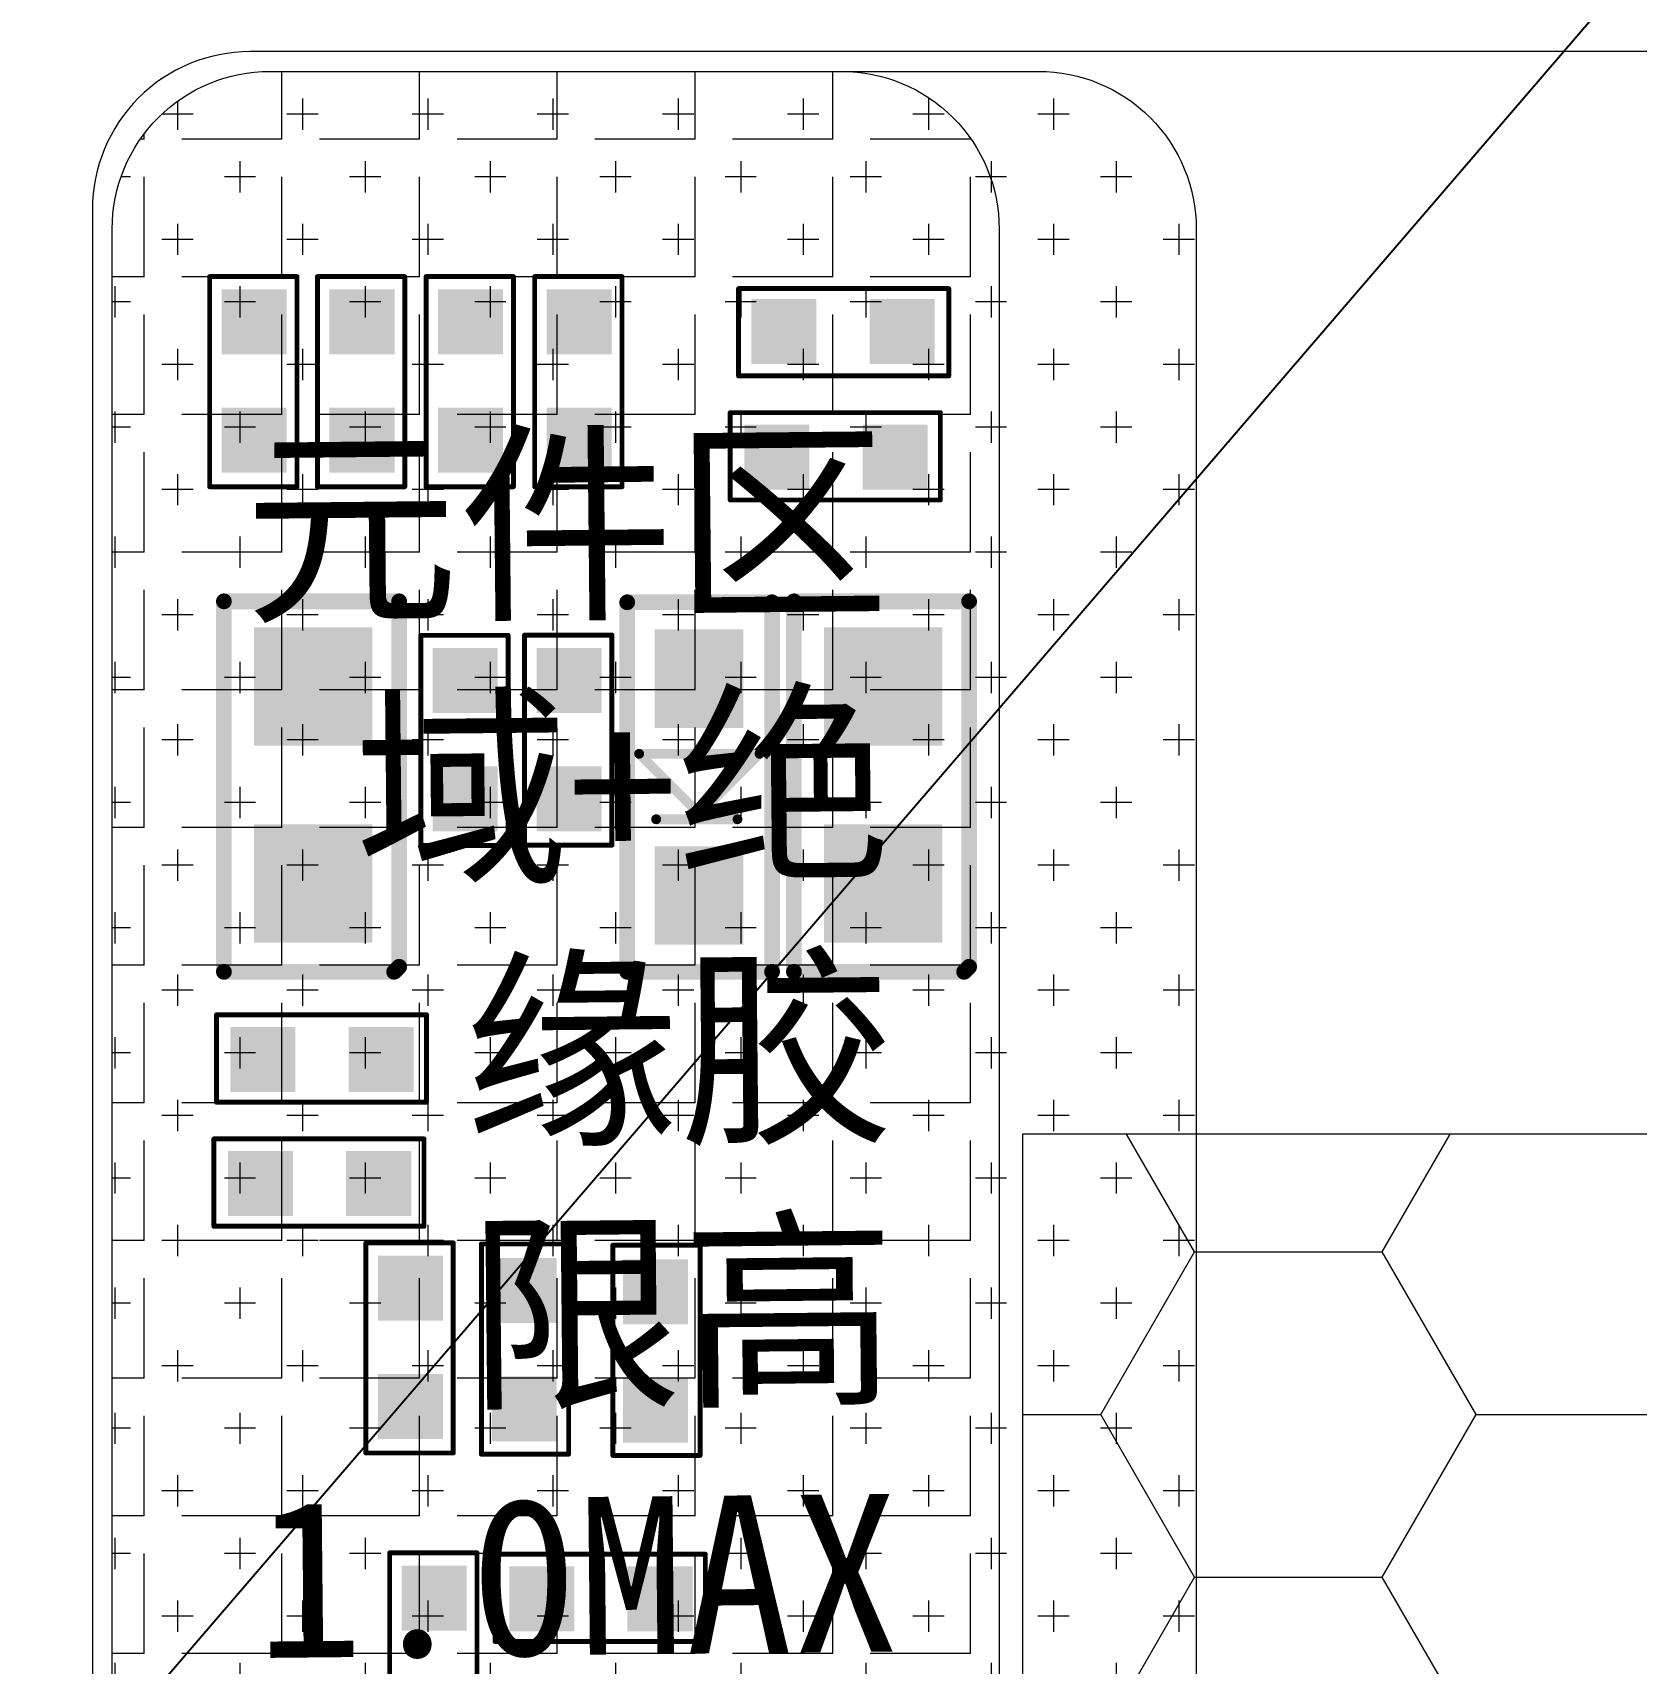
# Model space of a CAD drawing. Header units: millimetres. Extents: x 2674 to 3449, y -296 to 185.
# Drawn here: x 3237.37 to 3245.51, y -180.26 to -171.99 of the extents above; entities that cross this region are included whole.
import ezdxf

# ---------------------------------------------------------------- set-up
doc = ezdxf.new("R2010")
doc.units = ezdxf.units.MM
doc.layers.get('0').update_dxf_attribs({"lineweight": 5})
doc.layers.get('Defpoints').update_dxf_attribs({"lineweight": 5})
for name, color, linetype, lineweight in [('DIM', 3, 'Continuous', 5), ('EMI', 5, 'Continuous', 5), ('MFPC', 2, 'Continuous', 5), ('TAPE', 90, 'Continuous', 5)]:
    doc.layers.add(name, color=color, linetype=linetype, lineweight=lineweight)
for name, color, linetype in [('TOPLAYER', 1, 'Continuous'), ('TOPOVERLAY', 2, 'Continuous'), ('TOPPASTE', 8, 'Continuous'), ('TOPSOLDER', 216, 'Continuous')]:
    doc.layers.add(name, color=color, linetype=linetype)
doc.styles.add('RD', font='ROMAND.shx', dxfattribs={"width": 0.8})
doc.styles.add('宋', font='SimSun.ttf', dxfattribs={"height": 2})
doc.dimstyles.new('DIM', dxfattribs={"dimtxt": 0.8, "dimasz": 0.8, "dimexe": 0, "dimexo": 0.5, "dimgap": 0.11, "dimtad": 0, "dimzin": 1, "dimdsep": 46, "dimtxsty": 'RD', "dimcen": 0, "dimclrd": 256, "dimclre": 256, "dimclrt": 256, "dimadec": 0, "dimazin": 0, "dimtm": 1e-09, "dimtfac": 1, "dimtofl": 0, "dimtmove": 0, "dimatfit": 3, "dimfxl": 1, "dimlwe": -1, "dimarcsym": 0})

# ---------------------------------------------------------------- blocks, each defined once
blk = doc.blocks.new('*D258')
at = {"layer": 'Defpoints', "color": 0, "lineweight": 5, "transparency": 16777216}
for p in [(3218.7847, -164.5772), (3245.2441, -164.5772), (3251.5958, -203.8987)]:
    blk.add_point(p, dxfattribs=at)
at = {"layer": 'DIM', "transparency": 16777216}
for p, q in [((3244.7441, -164.5772), (3218.7847, -164.5772)), ((3251.0958, -203.8987), (3218.7847, -203.8987))]:
    blk.add_line(p, q, dxfattribs=at)
at = {"layer": 'DIM', "lineweight": -2, "transparency": 16777216}
for p, q in [((3218.7847, -165.3772), (3218.7847, -176.9272)), ((3218.7847, -203.0987), (3218.7847, -184.5072))]:
    blk.add_line(p, q, dxfattribs=at)
at = {"layer": 'DIM', "lineweight": 5, "transparency": 16777216}
for points in [[(3218.6514, -165.3772), (3218.9181, -165.3772), (3218.7847, -164.5772)], [(3218.6514, -203.0987), (3218.9181, -203.0987), (3218.7847, -203.8987)]]:
    blk.add_solid(points, dxfattribs=at)
at = {"layer": 'DIM', "lineweight": 5, "transparency": 16777216, "insert": (3218.7847, -180.7172), "char_height": 1.2, "attachment_point": 5, "rotation": 90, "style": 'RD'}
blk.add_mtext('39.32±0.5', dxfattribs=at)
blk = doc.blocks.new('0201_1')
at = {"layer": 'TOPLAYER'}
for points in [[(0.164998, -0.165001), (0.164998, 0.165001), (-0.164998, -0.165001), (-0.164998, 0.165001)], [(0.764997, -0.165001), (0.764997, 0.165001), (0.435, -0.165001), (0.435, 0.165001)]]:
    blk.add_solid(points, dxfattribs=at)
at = {"layer": 'TOPOVERLAY', "const_width": 0.025001}
for points in [[(-0.23, -0.217), (-0.23, 0.225999)], [(-0.23, 0.225999), (-0.181, 0.225999)], [(-0.18, 0.225999), (0.836, 0.225999)], [(0.836, -0.217), (0.836, 0.225999)], [(-0.23, -0.217), (0.836, -0.217)]]:
    blk.add_lwpolyline(points, dxfattribs=at)
at = {"layer": 'TOPOVERLAY', "const_width": 0.012499}
for points in [[(-0.23625, 0.225999, 1), (-0.223749, 0.225999, 1)], [(-0.23625, 0.225999, 1), (-0.223749, 0.225999, 1)], [(-0.187251, 0.225999, 1), (-0.174749, 0.225999, 1)], [(-0.186251, 0.225999, 1), (-0.173749, 0.225999, 1)], [(0.829749, 0.225999, 1), (0.842251, 0.225999, 1)], [(0.829749, 0.225999, 1), (0.842251, 0.225999, 1)], [(-0.23625, -0.217, 1), (-0.223749, -0.217, 1)], [(-0.23625, -0.217, 1), (-0.223749, -0.217, 1)], [(0.829749, -0.217, 1), (0.842251, -0.217, 1)], [(0.829749, -0.217, 1), (0.842251, -0.217, 1)]]:
    blk.add_lwpolyline(points, format="xyb", close=True, dxfattribs=at)
at = {"layer": 'TOPPASTE'}
for points in [[(0.164998, -0.165001), (0.164998, 0.165001), (-0.164998, -0.165001), (-0.164998, 0.165001)], [(0.764997, -0.165001), (0.764997, 0.165001), (0.435, -0.165001), (0.435, 0.165001)]]:
    blk.add_solid(points, dxfattribs=at)
at = {"layer": 'TOPSOLDER'}
for points in [[(0.164998, -0.165001), (0.164998, 0.165001), (-0.164998, -0.165001), (-0.164998, 0.165001)], [(0.764997, -0.165001), (0.764997, 0.165001), (0.435, -0.165001), (0.435, 0.165001)]]:
    blk.add_solid(points, dxfattribs=at)
blk = doc.blocks.new('0201_7')
at = {"layer": 'TOPLAYER'}
for points in [[(0.164998, -0.165001), (0.164998, 0.165001), (-0.164998, -0.165001), (-0.164998, 0.165001)], [(0.764997, -0.165001), (0.764997, 0.165001), (0.435, -0.165001), (0.435, 0.165001)]]:
    blk.add_solid(points, dxfattribs=at)
at = {"layer": 'TOPOVERLAY', "const_width": 0.025001}
for points in [[(-0.23, -0.217), (-0.23, 0.225999)], [(-0.181, 0.225999), (-0.23, 0.225999)], [(0.836, 0.225999), (-0.18, 0.225999)], [(0.836, -0.217), (0.836, 0.225999)], [(0.836, -0.217), (-0.23, -0.217)]]:
    blk.add_lwpolyline(points, dxfattribs=at)
at = {"layer": 'TOPOVERLAY', "const_width": 0.012499}
for points in [[(-0.23625, 0.225999, 1), (-0.223749, 0.225999, 1)], [(-0.23625, 0.225999, 1), (-0.223749, 0.225999, 1)], [(-0.187251, 0.225999, 1), (-0.174749, 0.225999, 1)], [(-0.186251, 0.225999, 1), (-0.173749, 0.225999, 1)], [(0.829749, 0.225999, 1), (0.842251, 0.225999, 1)], [(0.829749, 0.225999, 1), (0.842251, 0.225999, 1)], [(-0.23625, -0.217, 1), (-0.223749, -0.217, 1)], [(-0.23625, -0.217, 1), (-0.223749, -0.217, 1)], [(0.829749, -0.217, 1), (0.842251, -0.217, 1)], [(0.829749, -0.217, 1), (0.842251, -0.217, 1)]]:
    blk.add_lwpolyline(points, format="xyb", close=True, dxfattribs=at)
at = {"layer": 'TOPPASTE'}
for points in [[(0.164998, -0.165001), (0.164998, 0.165001), (-0.164998, -0.165001), (-0.164998, 0.165001)], [(0.764997, -0.165001), (0.764997, 0.165001), (0.435, -0.165001), (0.435, 0.165001)]]:
    blk.add_solid(points, dxfattribs=at)
at = {"layer": 'TOPSOLDER'}
for points in [[(0.164998, -0.165001), (0.164998, 0.165001), (-0.164998, -0.165001), (-0.164998, 0.165001)], [(0.764997, -0.165001), (0.764997, 0.165001), (0.435, -0.165001), (0.435, 0.165001)]]:
    blk.add_solid(points, dxfattribs=at)
blk = doc.blocks.new('0201_8')
at = {"layer": 'TOPLAYER'}
for points in [[(0.164998, -0.165001), (0.164998, 0.165001), (-0.164998, -0.165001), (-0.164998, 0.165001)], [(0.764997, -0.165001), (0.764997, 0.165001), (0.435, -0.165001), (0.435, 0.165001)]]:
    blk.add_solid(points, dxfattribs=at)
at = {"layer": 'TOPOVERLAY', "const_width": 0.025001}
for points in [[(-0.23, -0.217), (-0.23, 0.225999)], [(-0.181, 0.225999), (-0.23, 0.225999)], [(0.836, 0.225999), (-0.18, 0.225999)], [(0.836, -0.217), (0.836, 0.225999)], [(0.836, -0.217), (-0.23, -0.217)]]:
    blk.add_lwpolyline(points, dxfattribs=at)
at = {"layer": 'TOPOVERLAY', "const_width": 0.012499}
for points in [[(-0.23625, 0.225999, 1), (-0.223749, 0.225999, 1)], [(-0.23625, 0.225999, 1), (-0.223749, 0.225999, 1)], [(-0.187251, 0.225999, 1), (-0.174749, 0.225999, 1)], [(-0.186251, 0.225999, 1), (-0.173749, 0.225999, 1)], [(0.829749, 0.225999, 1), (0.842251, 0.225999, 1)], [(0.829749, 0.225999, 1), (0.842251, 0.225999, 1)], [(-0.23625, -0.217, 1), (-0.223749, -0.217, 1)], [(-0.23625, -0.217, 1), (-0.223749, -0.217, 1)], [(0.829749, -0.217, 1), (0.842251, -0.217, 1)], [(0.829749, -0.217, 1), (0.842251, -0.217, 1)]]:
    blk.add_lwpolyline(points, format="xyb", close=True, dxfattribs=at)
at = {"layer": 'TOPPASTE'}
for points in [[(0.164998, -0.165001), (0.164998, 0.165001), (-0.164998, -0.165001), (-0.164998, 0.165001)], [(0.764997, -0.165001), (0.764997, 0.165001), (0.435, -0.165001), (0.435, 0.165001)]]:
    blk.add_solid(points, dxfattribs=at)
at = {"layer": 'TOPSOLDER'}
for points in [[(0.164998, -0.165001), (0.164998, 0.165001), (-0.164998, -0.165001), (-0.164998, 0.165001)], [(0.764997, -0.165001), (0.764997, 0.165001), (0.435, -0.165001), (0.435, 0.165001)]]:
    blk.add_solid(points, dxfattribs=at)
blk = doc.blocks.new('0402S_10')
at = {"layer": 'TOPLAYER'}
for points in [[(-0.248054, 0.305189), (-0.848053, 0.305189), (-0.248054, -0.29481), (-0.848053, -0.29481)], [(0.751944, 0.305189), (0.151945, 0.305189), (0.751944, -0.29481), (0.151945, -0.29481)]]:
    blk.add_solid(points, dxfattribs=at)
at = {"layer": 'TOPOVERLAY', "const_width": 0.08001}
for points in [[(-0.979853, -0.431411), (-0.979853, 0.457589)], [(-0.979853, 0.457589), (0.899747, 0.457589)], [(0.899747, -0.406011), (0.899747, 0.457589)], [(-0.979853, -0.431411), (0.874347, -0.431411)], [(0.874347, -0.431411), (0.899747, -0.406011)]]:
    blk.add_lwpolyline(points, dxfattribs=at)
at = {"layer": 'TOPOVERLAY', "const_width": 0.040005}
for points in [[(-0.999856, 0.457589, 1), (-0.959851, 0.457589, 1)], [(-0.999856, 0.457589, 1), (-0.959851, 0.457589, 1)], [(0.879744, 0.457589, 1), (0.919749, 0.457589, 1)], [(0.879744, 0.457589, 1), (0.919749, 0.457589, 1)], [(-0.999856, -0.431411, 1), (-0.959851, -0.431411, 1)], [(-0.999856, -0.431411, 1), (-0.959851, -0.431411, 1)], [(0.854344, -0.431411, 1), (0.894349, -0.431411, 1)], [(0.854344, -0.431411, 1), (0.894349, -0.431411, 1)], [(0.879744, -0.406011, 1), (0.919749, -0.406011, 1)], [(0.879744, -0.406011, 1), (0.919749, -0.406011, 1)]]:
    blk.add_lwpolyline(points, format="xyb", close=True, dxfattribs=at)
at = {"layer": 'TOPPASTE'}
for points in [[(-0.248054, 0.305189), (-0.848053, 0.305189), (-0.248054, -0.29481), (-0.848053, -0.29481)], [(0.751944, 0.305189), (0.151945, 0.305189), (0.751944, -0.29481), (0.151945, -0.29481)]]:
    blk.add_solid(points, dxfattribs=at)
at = {"layer": 'TOPSOLDER'}
for points in [[(-0.248054, 0.305189), (-0.848053, 0.305189), (-0.248054, -0.29481), (-0.848053, -0.29481)], [(0.751944, 0.305189), (0.151945, 0.305189), (0.751944, -0.29481), (0.151945, -0.29481)]]:
    blk.add_solid(points, dxfattribs=at)
blk = doc.blocks.new('0201_11')
at = {"layer": 'TOPLAYER'}
for points in [[(0.164998, -0.165001), (0.164998, 0.165001), (-0.164998, -0.165001), (-0.164998, 0.165001)], [(0.764997, -0.165001), (0.764997, 0.165001), (0.435, -0.165001), (0.435, 0.165001)]]:
    blk.add_solid(points, dxfattribs=at)
at = {"layer": 'TOPOVERLAY', "const_width": 0.025001}
for points in [[(-0.23, -0.217), (-0.23, 0.225999)], [(-0.23, 0.225999), (-0.181, 0.225999)], [(-0.18, 0.225999), (0.836, 0.225999)], [(0.836, -0.217), (0.836, 0.225999)], [(-0.23, -0.217), (0.836, -0.217)]]:
    blk.add_lwpolyline(points, dxfattribs=at)
at = {"layer": 'TOPOVERLAY', "const_width": 0.012499}
for points in [[(-0.23625, 0.225999, 1), (-0.223749, 0.225999, 1)], [(-0.23625, 0.225999, 1), (-0.223749, 0.225999, 1)], [(-0.187251, 0.225999, 1), (-0.174749, 0.225999, 1)], [(-0.186251, 0.225999, 1), (-0.173749, 0.225999, 1)], [(0.829749, 0.225999, 1), (0.842251, 0.225999, 1)], [(0.829749, 0.225999, 1), (0.842251, 0.225999, 1)], [(-0.23625, -0.217, 1), (-0.223749, -0.217, 1)], [(-0.23625, -0.217, 1), (-0.223749, -0.217, 1)], [(0.829749, -0.217, 1), (0.842251, -0.217, 1)], [(0.829749, -0.217, 1), (0.842251, -0.217, 1)]]:
    blk.add_lwpolyline(points, format="xyb", close=True, dxfattribs=at)
at = {"layer": 'TOPPASTE'}
for points in [[(0.164998, -0.165001), (0.164998, 0.165001), (-0.164998, -0.165001), (-0.164998, 0.165001)], [(0.764997, -0.165001), (0.764997, 0.165001), (0.435, -0.165001), (0.435, 0.165001)]]:
    blk.add_solid(points, dxfattribs=at)
at = {"layer": 'TOPSOLDER'}
for points in [[(0.164998, -0.165001), (0.164998, 0.165001), (-0.164998, -0.165001), (-0.164998, 0.165001)], [(0.764997, -0.165001), (0.764997, 0.165001), (0.435, -0.165001), (0.435, 0.165001)]]:
    blk.add_solid(points, dxfattribs=at)
blk = doc.blocks.new('0201_12')
at = {"layer": 'TOPLAYER'}
for points in [[(0.164998, -0.165001), (0.164998, 0.165001), (-0.164998, -0.165001), (-0.164998, 0.165001)], [(0.764997, -0.165001), (0.764997, 0.165001), (0.435, -0.165001), (0.435, 0.165001)]]:
    blk.add_solid(points, dxfattribs=at)
at = {"layer": 'TOPOVERLAY', "const_width": 0.025001}
for points in [[(-0.23, 0.225999), (-0.181, 0.225999)], [(-0.23, 0.225999), (-0.23, -0.217)], [(-0.18, 0.225999), (0.836, 0.225999)], [(0.836, 0.225999), (0.836, -0.217)], [(-0.23, -0.217), (0.836, -0.217)]]:
    blk.add_lwpolyline(points, dxfattribs=at)
at = {"layer": 'TOPOVERLAY', "const_width": 0.012499}
for points in [[(-0.23625, 0.225999, 1), (-0.223749, 0.225999, 1)], [(-0.23625, 0.225999, 1), (-0.223749, 0.225999, 1)], [(-0.187251, 0.225999, 1), (-0.174749, 0.225999, 1)], [(-0.186251, 0.225999, 1), (-0.173749, 0.225999, 1)], [(0.829749, 0.225999, 1), (0.842251, 0.225999, 1)], [(0.829749, 0.225999, 1), (0.842251, 0.225999, 1)], [(-0.23625, -0.217, 1), (-0.223749, -0.217, 1)], [(-0.23625, -0.217, 1), (-0.223749, -0.217, 1)], [(0.829749, -0.217, 1), (0.842251, -0.217, 1)], [(0.829749, -0.217, 1), (0.842251, -0.217, 1)]]:
    blk.add_lwpolyline(points, format="xyb", close=True, dxfattribs=at)
at = {"layer": 'TOPPASTE'}
for points in [[(0.164998, -0.165001), (0.164998, 0.165001), (-0.164998, -0.165001), (-0.164998, 0.165001)], [(0.764997, -0.165001), (0.764997, 0.165001), (0.435, -0.165001), (0.435, 0.165001)]]:
    blk.add_solid(points, dxfattribs=at)
at = {"layer": 'TOPSOLDER'}
for points in [[(0.164998, -0.165001), (0.164998, 0.165001), (-0.164998, -0.165001), (-0.164998, 0.165001)], [(0.764997, -0.165001), (0.764997, 0.165001), (0.435, -0.165001), (0.435, 0.165001)]]:
    blk.add_solid(points, dxfattribs=at)
blk = doc.blocks.new('0201_13')
at = {"layer": 'TOPLAYER'}
for points in [[(0.164998, -0.165001), (0.164998, 0.165001), (-0.164998, -0.165001), (-0.164998, 0.165001)], [(0.764997, -0.165001), (0.764997, 0.165001), (0.435, -0.165001), (0.435, 0.165001)]]:
    blk.add_solid(points, dxfattribs=at)
at = {"layer": 'TOPOVERLAY', "const_width": 0.025001}
for points in [[(-0.23, -0.217), (-0.23, 0.225999)], [(-0.181, 0.225999), (-0.23, 0.225999)], [(0.836, 0.225999), (-0.18, 0.225999)], [(0.836, -0.217), (0.836, 0.225999)], [(0.836, -0.217), (-0.23, -0.217)]]:
    blk.add_lwpolyline(points, dxfattribs=at)
at = {"layer": 'TOPOVERLAY', "const_width": 0.012499}
for points in [[(-0.23625, 0.225999, 1), (-0.223749, 0.225999, 1)], [(-0.23625, 0.225999, 1), (-0.223749, 0.225999, 1)], [(-0.187251, 0.225999, 1), (-0.174749, 0.225999, 1)], [(-0.186251, 0.225999, 1), (-0.173749, 0.225999, 1)], [(0.829749, 0.225999, 1), (0.842251, 0.225999, 1)], [(0.829749, 0.225999, 1), (0.842251, 0.225999, 1)], [(-0.23625, -0.217, 1), (-0.223749, -0.217, 1)], [(-0.23625, -0.217, 1), (-0.223749, -0.217, 1)], [(0.829749, -0.217, 1), (0.842251, -0.217, 1)], [(0.829749, -0.217, 1), (0.842251, -0.217, 1)]]:
    blk.add_lwpolyline(points, format="xyb", close=True, dxfattribs=at)
at = {"layer": 'TOPPASTE'}
for points in [[(0.164998, -0.165001), (0.164998, 0.165001), (-0.164998, -0.165001), (-0.164998, 0.165001)], [(0.764997, -0.165001), (0.764997, 0.165001), (0.435, -0.165001), (0.435, 0.165001)]]:
    blk.add_solid(points, dxfattribs=at)
at = {"layer": 'TOPSOLDER'}
for points in [[(0.164998, -0.165001), (0.164998, 0.165001), (-0.164998, -0.165001), (-0.164998, 0.165001)], [(0.764997, -0.165001), (0.764997, 0.165001), (0.435, -0.165001), (0.435, 0.165001)]]:
    blk.add_solid(points, dxfattribs=at)
blk = doc.blocks.new('0201_14')
at = {"layer": 'TOPLAYER'}
for points in [[(0.164998, -0.165001), (0.164998, 0.165001), (-0.164998, -0.165001), (-0.164998, 0.165001)], [(0.764997, -0.165001), (0.764997, 0.165001), (0.435, -0.165001), (0.435, 0.165001)]]:
    blk.add_solid(points, dxfattribs=at)
at = {"layer": 'TOPOVERLAY', "const_width": 0.025001}
for points in [[(-0.181, 0.225999), (-0.23, 0.225999)], [(-0.23, 0.225999), (-0.23, -0.217)], [(0.836, 0.225999), (-0.18, 0.225999)], [(0.836, 0.225999), (0.836, -0.217)], [(0.836, -0.217), (-0.23, -0.217)]]:
    blk.add_lwpolyline(points, dxfattribs=at)
at = {"layer": 'TOPOVERLAY', "const_width": 0.012499}
for points in [[(-0.23625, 0.225999, 1), (-0.223749, 0.225999, 1)], [(-0.23625, 0.225999, 1), (-0.223749, 0.225999, 1)], [(-0.187251, 0.225999, 1), (-0.174749, 0.225999, 1)], [(-0.186251, 0.225999, 1), (-0.173749, 0.225999, 1)], [(0.829749, 0.225999, 1), (0.842251, 0.225999, 1)], [(0.829749, 0.225999, 1), (0.842251, 0.225999, 1)], [(-0.23625, -0.217, 1), (-0.223749, -0.217, 1)], [(-0.23625, -0.217, 1), (-0.223749, -0.217, 1)], [(0.829749, -0.217, 1), (0.842251, -0.217, 1)], [(0.829749, -0.217, 1), (0.842251, -0.217, 1)]]:
    blk.add_lwpolyline(points, format="xyb", close=True, dxfattribs=at)
at = {"layer": 'TOPPASTE'}
for points in [[(0.164998, -0.165001), (0.164998, 0.165001), (-0.164998, -0.165001), (-0.164998, 0.165001)], [(0.764997, -0.165001), (0.764997, 0.165001), (0.435, -0.165001), (0.435, 0.165001)]]:
    blk.add_solid(points, dxfattribs=at)
at = {"layer": 'TOPSOLDER'}
for points in [[(0.164998, -0.165001), (0.164998, 0.165001), (-0.164998, -0.165001), (-0.164998, 0.165001)], [(0.764997, -0.165001), (0.764997, 0.165001), (0.435, -0.165001), (0.435, 0.165001)]]:
    blk.add_solid(points, dxfattribs=at)
blk = doc.blocks.new('0201_15')
at = {"layer": 'TOPLAYER'}
for points in [[(0.164998, -0.165001), (0.164998, 0.165001), (-0.164998, -0.165001), (-0.164998, 0.165001)], [(0.764997, -0.165001), (0.764997, 0.165001), (0.435, -0.165001), (0.435, 0.165001)]]:
    blk.add_solid(points, dxfattribs=at)
at = {"layer": 'TOPOVERLAY', "const_width": 0.025001}
for points in [[(-0.23, 0.225999), (-0.181, 0.225999)], [(-0.23, -0.217), (-0.23, 0.225999)], [(-0.18, 0.225999), (0.836, 0.225999)], [(0.836, -0.217), (0.836, 0.225999)], [(-0.23, -0.217), (0.836, -0.217)]]:
    blk.add_lwpolyline(points, dxfattribs=at)
at = {"layer": 'TOPOVERLAY', "const_width": 0.012499}
for points in [[(-0.23625, 0.225999, 1), (-0.223749, 0.225999, 1)], [(-0.23625, 0.225999, 1), (-0.223749, 0.225999, 1)], [(-0.187251, 0.225999, 1), (-0.174749, 0.225999, 1)], [(-0.186251, 0.225999, 1), (-0.173749, 0.225999, 1)], [(0.829749, 0.225999, 1), (0.842251, 0.225999, 1)], [(0.829749, 0.225999, 1), (0.842251, 0.225999, 1)], [(-0.23625, -0.217, 1), (-0.223749, -0.217, 1)], [(-0.23625, -0.217, 1), (-0.223749, -0.217, 1)], [(0.829749, -0.217, 1), (0.842251, -0.217, 1)], [(0.829749, -0.217, 1), (0.842251, -0.217, 1)]]:
    blk.add_lwpolyline(points, format="xyb", close=True, dxfattribs=at)
at = {"layer": 'TOPPASTE'}
for points in [[(0.164998, -0.165001), (0.164998, 0.165001), (-0.164998, -0.165001), (-0.164998, 0.165001)], [(0.764997, -0.165001), (0.764997, 0.165001), (0.435, -0.165001), (0.435, 0.165001)]]:
    blk.add_solid(points, dxfattribs=at)
at = {"layer": 'TOPSOLDER'}
for points in [[(0.164998, -0.165001), (0.164998, 0.165001), (-0.164998, -0.165001), (-0.164998, 0.165001)], [(0.764997, -0.165001), (0.764997, 0.165001), (0.435, -0.165001), (0.435, 0.165001)]]:
    blk.add_solid(points, dxfattribs=at)
blk = doc.blocks.new('0201_16')
at = {"layer": 'TOPLAYER'}
for points in [[(0.164998, -0.165001), (0.164998, 0.165001), (-0.164998, -0.165001), (-0.164998, 0.165001)], [(0.764997, -0.165001), (0.764997, 0.165001), (0.435, -0.165001), (0.435, 0.165001)]]:
    blk.add_solid(points, dxfattribs=at)
at = {"layer": 'TOPOVERLAY', "const_width": 0.025001}
for points in [[(-0.23, 0.225999), (-0.181, 0.225999)], [(-0.23, -0.217), (-0.23, 0.225999)], [(-0.18, 0.225999), (0.836, 0.225999)], [(0.836, -0.217), (0.836, 0.225999)], [(-0.23, -0.217), (0.836, -0.217)]]:
    blk.add_lwpolyline(points, dxfattribs=at)
at = {"layer": 'TOPOVERLAY', "const_width": 0.012499}
for points in [[(-0.23625, 0.225999, 1), (-0.223749, 0.225999, 1)], [(-0.23625, 0.225999, 1), (-0.223749, 0.225999, 1)], [(-0.187251, 0.225999, 1), (-0.174749, 0.225999, 1)], [(-0.186251, 0.225999, 1), (-0.173749, 0.225999, 1)], [(0.829749, 0.225999, 1), (0.842251, 0.225999, 1)], [(0.829749, 0.225999, 1), (0.842251, 0.225999, 1)], [(-0.23625, -0.217, 1), (-0.223749, -0.217, 1)], [(-0.23625, -0.217, 1), (-0.223749, -0.217, 1)], [(0.829749, -0.217, 1), (0.842251, -0.217, 1)], [(0.829749, -0.217, 1), (0.842251, -0.217, 1)]]:
    blk.add_lwpolyline(points, format="xyb", close=True, dxfattribs=at)
at = {"layer": 'TOPPASTE'}
for points in [[(0.164998, -0.165001), (0.164998, 0.165001), (-0.164998, -0.165001), (-0.164998, 0.165001)], [(0.764997, -0.165001), (0.764997, 0.165001), (0.435, -0.165001), (0.435, 0.165001)]]:
    blk.add_solid(points, dxfattribs=at)
at = {"layer": 'TOPSOLDER'}
for points in [[(0.164998, -0.165001), (0.164998, 0.165001), (-0.164998, -0.165001), (-0.164998, 0.165001)], [(0.764997, -0.165001), (0.764997, 0.165001), (0.435, -0.165001), (0.435, 0.165001)]]:
    blk.add_solid(points, dxfattribs=at)
blk = doc.blocks.new('0201_17')
at = {"layer": 'TOPLAYER'}
for points in [[(0.164998, -0.165001), (0.164998, 0.165001), (-0.164998, -0.165001), (-0.164998, 0.165001)], [(0.764997, -0.165001), (0.764997, 0.165001), (0.435, -0.165001), (0.435, 0.165001)]]:
    blk.add_solid(points, dxfattribs=at)
at = {"layer": 'TOPOVERLAY', "const_width": 0.025001}
for points in [[(-0.181, 0.225999), (-0.23, 0.225999)], [(-0.23, 0.225999), (-0.23, -0.217)], [(0.836, 0.225999), (-0.18, 0.225999)], [(0.836, 0.225999), (0.836, -0.217)], [(0.836, -0.217), (-0.23, -0.217)]]:
    blk.add_lwpolyline(points, dxfattribs=at)
at = {"layer": 'TOPOVERLAY', "const_width": 0.012499}
for points in [[(-0.23625, 0.225999, 1), (-0.223749, 0.225999, 1)], [(-0.23625, 0.225999, 1), (-0.223749, 0.225999, 1)], [(-0.187251, 0.225999, 1), (-0.174749, 0.225999, 1)], [(-0.186251, 0.225999, 1), (-0.173749, 0.225999, 1)], [(0.829749, 0.225999, 1), (0.842251, 0.225999, 1)], [(0.829749, 0.225999, 1), (0.842251, 0.225999, 1)], [(-0.23625, -0.217, 1), (-0.223749, -0.217, 1)], [(-0.23625, -0.217, 1), (-0.223749, -0.217, 1)], [(0.829749, -0.217, 1), (0.842251, -0.217, 1)], [(0.829749, -0.217, 1), (0.842251, -0.217, 1)]]:
    blk.add_lwpolyline(points, format="xyb", close=True, dxfattribs=at)
at = {"layer": 'TOPPASTE'}
for points in [[(0.164998, -0.165001), (0.164998, 0.165001), (-0.164998, -0.165001), (-0.164998, 0.165001)], [(0.764997, -0.165001), (0.764997, 0.165001), (0.435, -0.165001), (0.435, 0.165001)]]:
    blk.add_solid(points, dxfattribs=at)
at = {"layer": 'TOPSOLDER'}
for points in [[(0.164998, -0.165001), (0.164998, 0.165001), (-0.164998, -0.165001), (-0.164998, 0.165001)], [(0.764997, -0.165001), (0.764997, 0.165001), (0.435, -0.165001), (0.435, 0.165001)]]:
    blk.add_solid(points, dxfattribs=at)
blk = doc.blocks.new('0201_18')
at = {"layer": 'TOPLAYER'}
for points in [[(0.164998, -0.165001), (0.164998, 0.165001), (-0.164998, -0.165001), (-0.164998, 0.165001)], [(0.764997, -0.165001), (0.764997, 0.165001), (0.435, -0.165001), (0.435, 0.165001)]]:
    blk.add_solid(points, dxfattribs=at)
at = {"layer": 'TOPOVERLAY', "const_width": 0.025001}
for points in [[(-0.181, 0.225999), (-0.23, 0.225999)], [(-0.23, 0.225999), (-0.23, -0.217)], [(0.836, 0.225999), (-0.18, 0.225999)], [(0.836, 0.225999), (0.836, -0.217)], [(0.836, -0.217), (-0.23, -0.217)]]:
    blk.add_lwpolyline(points, dxfattribs=at)
at = {"layer": 'TOPOVERLAY', "const_width": 0.012499}
for points in [[(-0.23625, 0.225999, 1), (-0.223749, 0.225999, 1)], [(-0.23625, 0.225999, 1), (-0.223749, 0.225999, 1)], [(-0.187251, 0.225999, 1), (-0.174749, 0.225999, 1)], [(-0.186251, 0.225999, 1), (-0.173749, 0.225999, 1)], [(0.829749, 0.225999, 1), (0.842251, 0.225999, 1)], [(0.829749, 0.225999, 1), (0.842251, 0.225999, 1)], [(-0.23625, -0.217, 1), (-0.223749, -0.217, 1)], [(-0.23625, -0.217, 1), (-0.223749, -0.217, 1)], [(0.829749, -0.217, 1), (0.842251, -0.217, 1)], [(0.829749, -0.217, 1), (0.842251, -0.217, 1)]]:
    blk.add_lwpolyline(points, format="xyb", close=True, dxfattribs=at)
at = {"layer": 'TOPPASTE'}
for points in [[(0.164998, -0.165001), (0.164998, 0.165001), (-0.164998, -0.165001), (-0.164998, 0.165001)], [(0.764997, -0.165001), (0.764997, 0.165001), (0.435, -0.165001), (0.435, 0.165001)]]:
    blk.add_solid(points, dxfattribs=at)
at = {"layer": 'TOPSOLDER'}
for points in [[(0.164998, -0.165001), (0.164998, 0.165001), (-0.164998, -0.165001), (-0.164998, 0.165001)], [(0.764997, -0.165001), (0.764997, 0.165001), (0.435, -0.165001), (0.435, 0.165001)]]:
    blk.add_solid(points, dxfattribs=at)
blk = doc.blocks.new('0201_19')
at = {"layer": 'TOPLAYER'}
for points in [[(0.164998, -0.165001), (0.164998, 0.165001), (-0.164998, -0.165001), (-0.164998, 0.165001)], [(0.764997, -0.165001), (0.764997, 0.165001), (0.435, -0.165001), (0.435, 0.165001)]]:
    blk.add_solid(points, dxfattribs=at)
at = {"layer": 'TOPOVERLAY', "const_width": 0.025001}
for points in [[(-0.181, 0.225999), (-0.23, 0.225999)], [(-0.23, 0.225999), (-0.23, -0.217)], [(0.836, 0.225999), (-0.18, 0.225999)], [(0.836, 0.225999), (0.836, -0.217)], [(0.836, -0.217), (-0.23, -0.217)]]:
    blk.add_lwpolyline(points, dxfattribs=at)
at = {"layer": 'TOPOVERLAY', "const_width": 0.012499}
for points in [[(-0.23625, 0.225999, 1), (-0.223749, 0.225999, 1)], [(-0.23625, 0.225999, 1), (-0.223749, 0.225999, 1)], [(-0.187251, 0.225999, 1), (-0.174749, 0.225999, 1)], [(-0.186251, 0.225999, 1), (-0.173749, 0.225999, 1)], [(0.829749, 0.225999, 1), (0.842251, 0.225999, 1)], [(0.829749, 0.225999, 1), (0.842251, 0.225999, 1)], [(-0.23625, -0.217, 1), (-0.223749, -0.217, 1)], [(-0.23625, -0.217, 1), (-0.223749, -0.217, 1)], [(0.829749, -0.217, 1), (0.842251, -0.217, 1)], [(0.829749, -0.217, 1), (0.842251, -0.217, 1)]]:
    blk.add_lwpolyline(points, format="xyb", close=True, dxfattribs=at)
at = {"layer": 'TOPPASTE'}
for points in [[(0.164998, -0.165001), (0.164998, 0.165001), (-0.164998, -0.165001), (-0.164998, 0.165001)], [(0.764997, -0.165001), (0.764997, 0.165001), (0.435, -0.165001), (0.435, 0.165001)]]:
    blk.add_solid(points, dxfattribs=at)
at = {"layer": 'TOPSOLDER'}
for points in [[(0.164998, -0.165001), (0.164998, 0.165001), (-0.164998, -0.165001), (-0.164998, 0.165001)], [(0.764997, -0.165001), (0.764997, 0.165001), (0.435, -0.165001), (0.435, 0.165001)]]:
    blk.add_solid(points, dxfattribs=at)
blk = doc.blocks.new('0201_20')
at = {"layer": 'TOPLAYER'}
for points in [[(0.164998, -0.165001), (0.164998, 0.165001), (-0.164998, -0.165001), (-0.164998, 0.165001)], [(0.764997, -0.165001), (0.764997, 0.165001), (0.435, -0.165001), (0.435, 0.165001)]]:
    blk.add_solid(points, dxfattribs=at)
at = {"layer": 'TOPOVERLAY', "const_width": 0.025001}
for points in [[(-0.181, 0.225999), (-0.23, 0.225999)], [(-0.23, 0.225999), (-0.23, -0.217)], [(0.836, 0.225999), (-0.18, 0.225999)], [(0.836, 0.225999), (0.836, -0.217)], [(0.836, -0.217), (-0.23, -0.217)]]:
    blk.add_lwpolyline(points, dxfattribs=at)
at = {"layer": 'TOPOVERLAY', "const_width": 0.012499}
for points in [[(-0.23625, 0.225999, 1), (-0.223749, 0.225999, 1)], [(-0.23625, 0.225999, 1), (-0.223749, 0.225999, 1)], [(-0.187251, 0.225999, 1), (-0.174749, 0.225999, 1)], [(-0.186251, 0.225999, 1), (-0.173749, 0.225999, 1)], [(0.829749, 0.225999, 1), (0.842251, 0.225999, 1)], [(0.829749, 0.225999, 1), (0.842251, 0.225999, 1)], [(-0.23625, -0.217, 1), (-0.223749, -0.217, 1)], [(-0.23625, -0.217, 1), (-0.223749, -0.217, 1)], [(0.829749, -0.217, 1), (0.842251, -0.217, 1)], [(0.829749, -0.217, 1), (0.842251, -0.217, 1)]]:
    blk.add_lwpolyline(points, format="xyb", close=True, dxfattribs=at)
at = {"layer": 'TOPPASTE'}
for points in [[(0.164998, -0.165001), (0.164998, 0.165001), (-0.164998, -0.165001), (-0.164998, 0.165001)], [(0.764997, -0.165001), (0.764997, 0.165001), (0.435, -0.165001), (0.435, 0.165001)]]:
    blk.add_solid(points, dxfattribs=at)
at = {"layer": 'TOPSOLDER'}
for points in [[(0.164998, -0.165001), (0.164998, 0.165001), (-0.164998, -0.165001), (-0.164998, 0.165001)], [(0.764997, -0.165001), (0.764997, 0.165001), (0.435, -0.165001), (0.435, 0.165001)]]:
    blk.add_solid(points, dxfattribs=at)
blk = doc.blocks.new('0201_21')
at = {"layer": 'TOPLAYER'}
for points in [[(0.164998, -0.165001), (0.164998, 0.165001), (-0.164998, -0.165001), (-0.164998, 0.165001)], [(0.764997, -0.165001), (0.764997, 0.165001), (0.435, -0.165001), (0.435, 0.165001)]]:
    blk.add_solid(points, dxfattribs=at)
at = {"layer": 'TOPOVERLAY', "const_width": 0.025001}
for points in [[(-0.181, 0.225999), (-0.23, 0.225999)], [(-0.23, -0.217), (-0.23, 0.225999)], [(0.836, 0.225999), (-0.18, 0.225999)], [(0.836, -0.217), (0.836, 0.225999)], [(0.836, -0.217), (-0.23, -0.217)]]:
    blk.add_lwpolyline(points, dxfattribs=at)
at = {"layer": 'TOPOVERLAY', "const_width": 0.012499}
for points in [[(-0.23625, 0.225999, 1), (-0.223749, 0.225999, 1)], [(-0.23625, 0.225999, 1), (-0.223749, 0.225999, 1)], [(-0.187251, 0.225999, 1), (-0.174749, 0.225999, 1)], [(-0.186251, 0.225999, 1), (-0.173749, 0.225999, 1)], [(0.829749, 0.225999, 1), (0.842251, 0.225999, 1)], [(0.829749, 0.225999, 1), (0.842251, 0.225999, 1)], [(-0.23625, -0.217, 1), (-0.223749, -0.217, 1)], [(-0.23625, -0.217, 1), (-0.223749, -0.217, 1)], [(0.829749, -0.217, 1), (0.842251, -0.217, 1)], [(0.829749, -0.217, 1), (0.842251, -0.217, 1)]]:
    blk.add_lwpolyline(points, format="xyb", close=True, dxfattribs=at)
at = {"layer": 'TOPPASTE'}
for points in [[(0.164998, -0.165001), (0.164998, 0.165001), (-0.164998, -0.165001), (-0.164998, 0.165001)], [(0.764997, -0.165001), (0.764997, 0.165001), (0.435, -0.165001), (0.435, 0.165001)]]:
    blk.add_solid(points, dxfattribs=at)
at = {"layer": 'TOPSOLDER'}
for points in [[(0.164998, -0.165001), (0.164998, 0.165001), (-0.164998, -0.165001), (-0.164998, 0.165001)], [(0.764997, -0.165001), (0.764997, 0.165001), (0.435, -0.165001), (0.435, 0.165001)]]:
    blk.add_solid(points, dxfattribs=at)
blk = doc.blocks.new('0402S_22')
at = {"layer": 'TOPLAYER'}
for points in [[(-0.248054, 0.305189), (-0.848053, 0.305189), (-0.248054, -0.29481), (-0.848053, -0.29481)], [(0.751944, 0.305189), (0.151945, 0.305189), (0.751944, -0.29481), (0.151945, -0.29481)]]:
    blk.add_solid(points, dxfattribs=at)
at = {"layer": 'TOPOVERLAY', "const_width": 0.08001}
for points in [[(0.899747, 0.457589), (-0.979853, 0.457589)], [(-0.979853, -0.431411), (-0.979853, 0.457589)], [(0.899747, -0.406011), (0.899747, 0.457589)], [(0.874347, -0.431411), (-0.979853, -0.431411)], [(0.874347, -0.431411), (0.899747, -0.406011)]]:
    blk.add_lwpolyline(points, dxfattribs=at)
at = {"layer": 'TOPOVERLAY', "const_width": 0.040005}
for points in [[(-0.999856, 0.457589, 1), (-0.959851, 0.457589, 1)], [(-0.999856, 0.457589, 1), (-0.959851, 0.457589, 1)], [(0.879744, 0.457589, 1), (0.919749, 0.457589, 1)], [(0.879744, 0.457589, 1), (0.919749, 0.457589, 1)], [(-0.999856, -0.431411, 1), (-0.959851, -0.431411, 1)], [(-0.999856, -0.431411, 1), (-0.959851, -0.431411, 1)], [(0.854344, -0.431411, 1), (0.894349, -0.431411, 1)], [(0.854344, -0.431411, 1), (0.894349, -0.431411, 1)], [(0.879744, -0.406011, 1), (0.919749, -0.406011, 1)], [(0.879744, -0.406011, 1), (0.919749, -0.406011, 1)]]:
    blk.add_lwpolyline(points, format="xyb", close=True, dxfattribs=at)
at = {"layer": 'TOPPASTE'}
for points in [[(-0.248054, 0.305189), (-0.848053, 0.305189), (-0.248054, -0.29481), (-0.848053, -0.29481)], [(0.751944, 0.305189), (0.151945, 0.305189), (0.751944, -0.29481), (0.151945, -0.29481)]]:
    blk.add_solid(points, dxfattribs=at)
at = {"layer": 'TOPSOLDER'}
for points in [[(-0.248054, 0.305189), (-0.848053, 0.305189), (-0.248054, -0.29481), (-0.848053, -0.29481)], [(0.751944, 0.305189), (0.151945, 0.305189), (0.751944, -0.29481), (0.151945, -0.29481)]]:
    blk.add_solid(points, dxfattribs=at)
blk = doc.blocks.new('0201_23')
at = {"layer": 'TOPLAYER'}
for points in [[(0.164998, -0.165001), (0.164998, 0.165001), (-0.164998, -0.165001), (-0.164998, 0.165001)], [(0.764997, -0.165001), (0.764997, 0.165001), (0.435, -0.165001), (0.435, 0.165001)]]:
    blk.add_solid(points, dxfattribs=at)
at = {"layer": 'TOPOVERLAY', "const_width": 0.025001}
for points in [[(-0.181, 0.225999), (-0.23, 0.225999)], [(-0.23, -0.217), (-0.23, 0.225999)], [(0.836, 0.225999), (-0.18, 0.225999)], [(0.836, -0.217), (0.836, 0.225999)], [(0.836, -0.217), (-0.23, -0.217)]]:
    blk.add_lwpolyline(points, dxfattribs=at)
at = {"layer": 'TOPOVERLAY', "const_width": 0.012499}
for points in [[(-0.23625, 0.225999, 1), (-0.223749, 0.225999, 1)], [(-0.23625, 0.225999, 1), (-0.223749, 0.225999, 1)], [(-0.187251, 0.225999, 1), (-0.174749, 0.225999, 1)], [(-0.186251, 0.225999, 1), (-0.173749, 0.225999, 1)], [(0.829749, 0.225999, 1), (0.842251, 0.225999, 1)], [(0.829749, 0.225999, 1), (0.842251, 0.225999, 1)], [(-0.23625, -0.217, 1), (-0.223749, -0.217, 1)], [(-0.23625, -0.217, 1), (-0.223749, -0.217, 1)], [(0.829749, -0.217, 1), (0.842251, -0.217, 1)], [(0.829749, -0.217, 1), (0.842251, -0.217, 1)]]:
    blk.add_lwpolyline(points, format="xyb", close=True, dxfattribs=at)
at = {"layer": 'TOPPASTE'}
for points in [[(0.164998, -0.165001), (0.164998, 0.165001), (-0.164998, -0.165001), (-0.164998, 0.165001)], [(0.764997, -0.165001), (0.764997, 0.165001), (0.435, -0.165001), (0.435, 0.165001)]]:
    blk.add_solid(points, dxfattribs=at)
at = {"layer": 'TOPSOLDER'}
for points in [[(0.164998, -0.165001), (0.164998, 0.165001), (-0.164998, -0.165001), (-0.164998, 0.165001)], [(0.764997, -0.165001), (0.764997, 0.165001), (0.435, -0.165001), (0.435, 0.165001)]]:
    blk.add_solid(points, dxfattribs=at)
blk = doc.blocks.new('DIODE_SCHOTTKY_31')
at = {"layer": 'TOPLAYER'}
for points in [[(-0.249999, -0.224998), (0.249999, -0.224998), (-0.249999, 0.224998), (0.249999, 0.224998)], [(0.849998, -0.224998), (1.349997, -0.224998), (0.849998, 0.224998), (1.349997, 0.224998)]]:
    blk.add_solid(points, dxfattribs=at)
at = {"layer": 'TOPOVERLAY'}
for points, const_width in [([(-0.387835, -0.37039), (-0.387835, 0.364609)], 0.08001), ([(1.486865, 0.364609), (-0.387835, 0.364609)], 0.08001), ([(1.486865, -0.37039), (1.486865, 0.364609)], 0.08001), ([(0.686186, -0.001069), (0.380865, 0.304251)], 0.05), ([(0.380865, -0.30639), (0.380865, 0.304251)], 0.05), ([(0.713064, -0.19479), (0.713064, 0.218011)], 0.05), ([(0.379265, -0.30799), (0.686186, -0.001069)], 0.05), ([(1.486865, -0.37039), (-0.387835, -0.37039)], 0.08001)]:
    blk.add_lwpolyline(points, dxfattribs=dict(at, const_width=const_width))
for points, const_width in [([(-0.407838, 0.364609, 1), (-0.367833, 0.364609, 1)], 0.040005), ([(-0.407838, 0.364609, 1), (-0.367833, 0.364609, 1)], 0.040005), ([(1.466863, 0.364609, 1), (1.506868, 0.364609, 1)], 0.040005), ([(1.466863, 0.364609, 1), (1.506868, 0.364609, 1)], 0.040005), ([(0.368366, 0.304251, 1), (0.393365, 0.304251, 1)], 0.024999), ([(0.368366, 0.304251, 1), (0.393365, 0.304251, 1)], 0.024999), ([(0.700565, 0.218011, 1), (0.725564, 0.218011, 1)], 0.024999), ([(0.673687, -0.001069, 1), (0.698685, -0.001069, 1)], 0.024999), ([(0.673687, -0.001069, 1), (0.698685, -0.001069, 1)], 0.024999), ([(0.700565, -0.19479, 1), (0.725564, -0.19479, 1)], 0.024999), ([(-0.407838, -0.37039, 1), (-0.367833, -0.37039, 1)], 0.040005), ([(-0.407838, -0.37039, 1), (-0.367833, -0.37039, 1)], 0.040005), ([(0.366766, -0.30799, 1), (0.391765, -0.30799, 1)], 0.024999), ([(0.368366, -0.30639, 1), (0.393365, -0.30639, 1)], 0.024999), ([(1.466863, -0.37039, 1), (1.506868, -0.37039, 1)], 0.040005), ([(1.466863, -0.37039, 1), (1.506868, -0.37039, 1)], 0.040005)]:
    blk.add_lwpolyline(points, format="xyb", close=True, dxfattribs=dict(at, const_width=const_width))
at = {"layer": 'TOPPASTE'}
for points in [[(-0.249999, -0.224998), (0.249999, -0.224998), (-0.249999, 0.224998), (0.249999, 0.224998)], [(0.849998, -0.224998), (1.349997, -0.224998), (0.849998, 0.224998), (1.349997, 0.224998)]]:
    blk.add_solid(points, dxfattribs=at)
at = {"layer": 'TOPSOLDER'}
for points in [[(-0.249999, -0.224998), (0.249999, -0.224998), (-0.249999, 0.224998), (0.249999, 0.224998)], [(0.849998, -0.224998), (1.349997, -0.224998), (0.849998, 0.224998), (1.349997, 0.224998)]]:
    blk.add_solid(points, dxfattribs=at)
blk = doc.blocks.new('R178MQK-041-MFPC-V01-A')
at = {"lineweight": 5}
h = blk.add_hatch(dxfattribs=at)
h.set_pattern_fill('ANGLE', scale=0.1)
h.set_pattern_definition([(180, (5345.3093, 3e-14), (0, 0.6985), [0.508, -0.1905]), (90, (5345.3093, 3e-14), (0.6985, 4e-17), [0.508, -0.1905])])
edge = h.paths.add_edge_path()
edge.add_line((2657.7554, -188.0987), (2657.7554, -172.9849))
edge.add_arc((2658.5554, -172.9849), 0.8, 90, 180, ccw=False)
edge.add_line((2658.5554, -172.1849), (2661.4554, -172.1849))
edge.add_arc((2661.4554, -172.9849), 0.8, 0, 90, ccw=False)
edge.add_line((2662.2554, -172.9849), (2662.2554, -188.0987))
edge.add_arc((2661.4554, -188.0987), 0.8, 270, 360, ccw=False)
edge.add_line((2661.4554, -188.8987), (2658.5554, -188.8987))
edge.add_arc((2658.5554, -188.0987), 0.8, 180, 270, ccw=False)
h.paths.add_polyline_path([(2658.2088, -173.9032), (2661.8891, -173.8662), (2661.9605, -180.9623), (2658.2802, -180.9993)], flags=24)
at = {"layer": 'EMI', "lineweight": 5}
h = blk.add_hatch(dxfattribs=at)
h.set_pattern_fill('HONEY', color=5, scale=0.3)
edge = h.paths.add_edge_path()
edge.add_line((2681.9451, -179.3756), (2681.9451, -177.5772))
edge.add_line((2681.9451, -177.5772), (2662.3731, -177.5772))
edge.add_line((2662.3731, -177.5772), (2662.3731, -189.7039))
edge.add_arc((2661.6539, -190.3987), 1, 0, 44.00606, ccw=False)
edge.add_line((2662.6539, -190.3987), (2662.6539, -198.8987))
edge.add_arc((2667.6539, -198.8987), 5, 180, 270)
edge.add_line((2667.6539, -203.8987), (2675.5038, -203.8987))
edge.add_arc((2675.5038, -198.8987), 5, 270, 360)
edge.add_line((2680.5038, -198.8987), (2680.5038, -184.5413))
edge.add_arc((2681.1038, -184.5413), 0.6, 175.87001, 180, ccw=False)
edge.add_line((2680.5053, -184.4981), (2675.5022, -184.4981))
edge.add_arc((2674.9038, -184.5413), 0.6, 0, 4.12999, ccw=False)
edge.add_line((2675.5038, -184.5413), (2675.5038, -195.8987))
edge.add_arc((2672.5038, -195.8987), 3, -90, 0, ccw=False)
edge.add_line((2672.5038, -198.8987), (2670.6539, -198.8987))
edge.add_arc((2670.6539, -195.8987), 3, 180, 270, ccw=False)
edge.add_line((2667.6539, -195.8987), (2667.6539, -190.3987))
edge.add_arc((2668.6539, -190.3987), 1, 90, 180, ccw=False)
edge.add_line((2668.6539, -189.3987), (2672.3539, -189.3987))
edge.add_arc((2672.3539, -188.3987), 1, 270, 360)
edge.add_line((2673.3539, -188.3987), (2673.3539, -180.3756))
edge.add_arc((2674.3539, -180.3756), 1, 90, 180, ccw=False)
edge.add_line((2674.3539, -179.3756), (2681.9451, -179.3756))
at = {"layer": 'TAPE', "lineweight": 5}
h = blk.add_hatch(dxfattribs=at)
h.set_pattern_fill('CROSS', color=32, scale=0.05, angle=180)
edge = h.paths.add_edge_path()
edge.add_line((2657.7554, -188.0987), (2657.7554, -172.9849))
edge.add_arc((2658.5554, -172.9849), 0.8, 90, 180, ccw=False)
edge.add_line((2658.5554, -172.1849), (2662.4554, -172.1849))
edge.add_arc((2662.4554, -172.9849), 0.8, 0, 90, ccw=False)
edge.add_line((2663.2554, -172.9849), (2663.2554, -188.0987))
edge.add_arc((2662.4554, -188.0987), 0.8, 270, 360, ccw=False)
edge.add_line((2662.4554, -188.8987), (2658.5554, -188.8987))
edge.add_arc((2658.5554, -188.0987), 0.8, 180, 270, ccw=False)
at = {"color": 7, "linetype": 'Continuous'}
blk.add_lwpolyline([(2657.7554, -188.0987), (2657.7554, -172.9849, -0.414214), (2658.5554, -172.1849), (2661.4554, -172.1849, -0.414214), (2662.2554, -172.9849), (2662.2554, -188.0987, -0.414214), (2661.4554, -188.8987), (2658.5554, -188.8987, -0.414214)], format="xyb", close=True, dxfattribs=at)
at = {"layer": 'EMI', "color": 5, "lineweight": 5}
blk.add_lwpolyline([(2681.9451, -179.3756), (2681.9451, -177.5772), (2662.3731, -177.5772), (2662.3731, -189.7039, -0.194408), (2662.6539, -190.3987), (2662.6539, -198.8987, 0.414214), (2667.6539, -203.8987), (2675.5038, -203.8987, 0.414214), (2680.5038, -198.8987), (2680.5038, -184.5413, -0.018022), (2680.5053, -184.4981), (2675.5022, -184.4981, -0.018022), (2675.5038, -184.5413), (2675.5038, -195.8987, -0.414214), (2672.5038, -198.8987), (2670.6539, -198.8987, -0.414214), (2667.6539, -195.8987), (2667.6539, -190.3987, -0.414214), (2668.6539, -189.3987), (2672.3539, -189.3987, 0.414214), (2673.3539, -188.3987), (2673.3539, -180.3756, -0.414214), (2674.3539, -179.3756)], format="xyb", close=True, dxfattribs=at)
at = {"layer": 'MFPC', "color": 1, "lineweight": 5}
blk.add_lwpolyline([(2684.8539, -172.0849), (2658.4554, -172.0849, 0.414214), (2657.6554, -172.8849), (2657.6554, -188.5987, 0.414214), (2658.4554, -189.3987), (2661.6539, -189.3987, -0.414214), (2662.6539, -190.3987), (2662.6539, -198.8987, 0.414214), (2667.6539, -203.8987), (2675.5038, -203.8987, 0.414214)], format="xyb", dxfattribs=at)
at = {"layer": 'TAPE', "color": 32, "lineweight": 5}
blk.add_lwpolyline([(2657.7554, -188.0987), (2657.7554, -172.9849, -0.414214), (2658.5554, -172.1849), (2662.4554, -172.1849, -0.414214), (2663.2554, -172.9849), (2663.2554, -188.0987, -0.414214), (2662.4554, -188.8987), (2658.5554, -188.8987, -0.414214)], format="xyb", close=True, dxfattribs=at)
at = {"xscale": -1}
for name, p, rotation in [('0201_23', (2658.476, -173.4564), 90), ('0201_16', (2659.0228, -173.4564), 90), ('0201_8', (2659.5739, -173.4564), 90), ('0201_18', (2660.125, -173.4564), 90), ('0201_14', (2661.1634, -173.5043), 180), ('0402S_10', (2658.7799, -175.8537), 90), ('DIODE_SCHOTTKY_31', (2660.733, -175.2665), 90), ('0402S_22', (2661.6716, -175.8537), 90), ('0201_13', (2659.5469, -175.2762), 90), ('0201_7', (2660.0737, -175.2752), 90), ('0201_21', (2659.2686, -178.3591), 90), ('0201_20', (2659.8455, -178.9706), 270), ('0201_19', (2660.5124, -178.977), 270), ('0201_17', (2659.3891, -179.9318), 90)]:
    blk.add_blockref(name, p, dxfattribs=dict(at, rotation=rotation))
for name, p in [('0201_11', (2661.727, -174.1426)), ('0201_12', (2659.1204, -177.1978)), ('0201_15', (2659.1075, -177.8275)), ('0201_1', (2660.5347, -179.9348))]:
    blk.add_blockref(name, p, dxfattribs=at)
at = {"layer": 'DIM', "color": 3, "insert": (2661.6911, -174.0682), "char_height": 0.8, "width": 23.882501, "attachment_point": 3, "rotation": 0.57682, "style": '宋'}
blk.add_mtext('{\\C1;元件区\\P域+绝\\P缘胶\\P限高\\P1.0MAX}', dxfattribs=at)

msp = doc.modelspace()

# ---------------------------------------------------------------- block references
at = {"layer": 'DIM', "lineweight": 5}
msp.add_blockref('R178MQK-041-MFPC-V01-A', (580.017, 0), dxfattribs=at)

# ---------------------------------------------------------------- dimensions: what is measured, and where the dimension line sits
dim = msp.add_linear_dim(base=(3218.7847, -164.5772), p1=(3251.5958, -203.8987), p2=(3245.2441, -164.5772), angle=90, dimstyle='DIM', override={"dimtxt": 1.2, "dimtol": 1, "dimtp": 0.5, "dimtm": 0.5, "dimfxl": 0.8, "dimarcsym": 1}, dxfattribs=at)
dim.commit()
dim.dimension.update_dxf_attribs({"geometry": '*D258', "text_midpoint": (3218.7847, -180.7172), "dimtype": 160})

# ---------------------------------------------------------------- leaders
msp.add_leader([(3247.339, -169.523), (3234.5639, -184.3856), (3220.946, -184.3856)], dimstyle='DIM', override={"dimfxl": 1.25}, dxfattribs=at)

doc.saveas('drawing.dxf')
